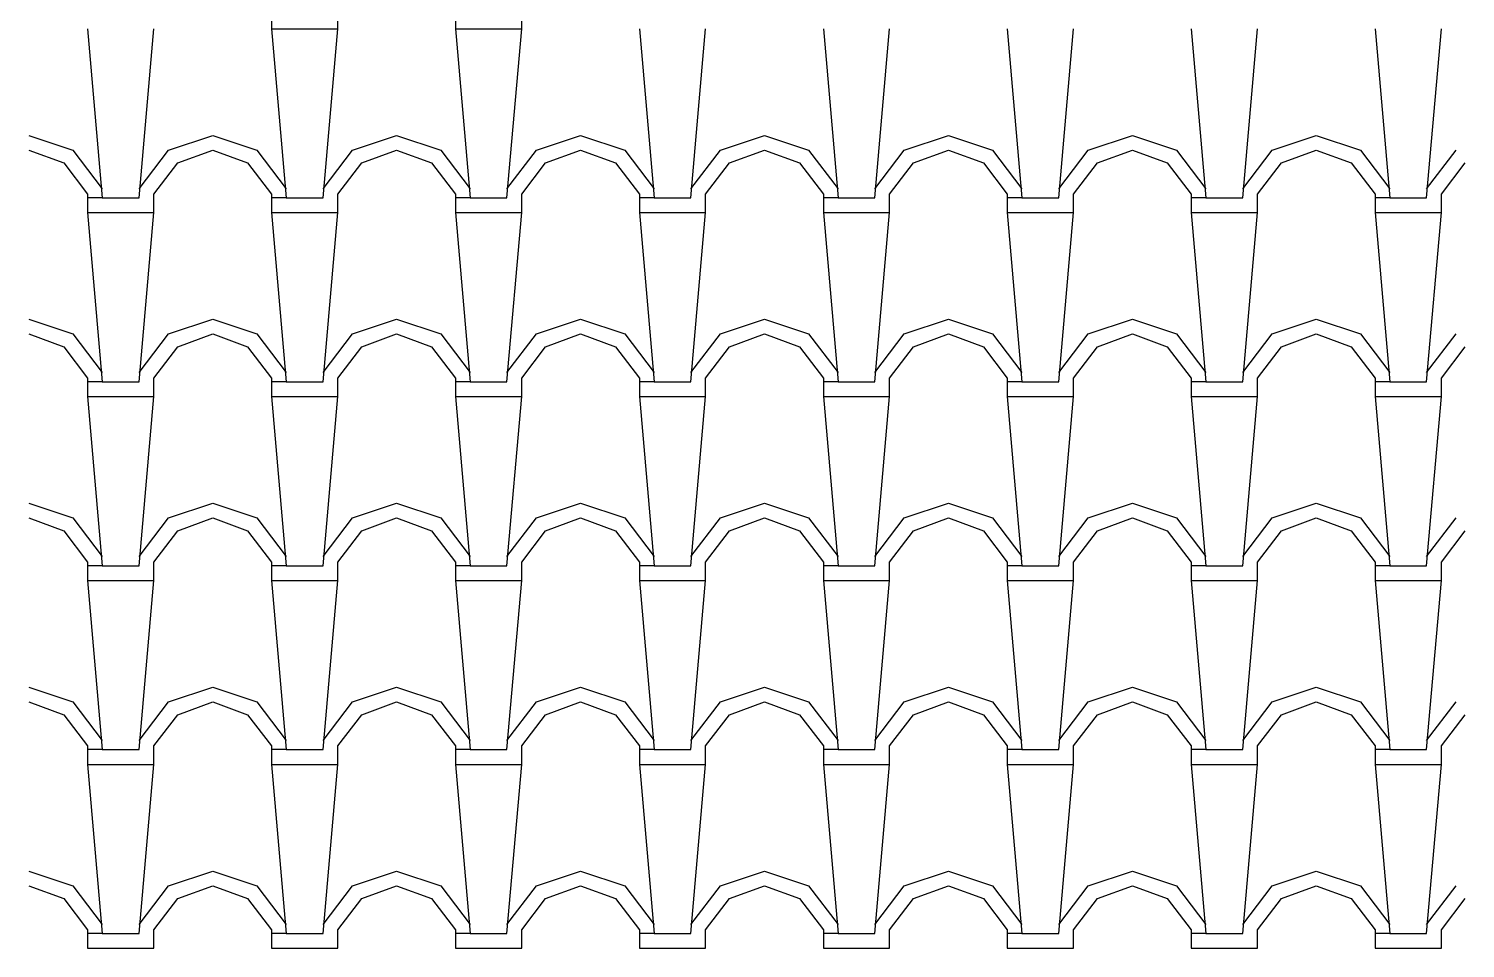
# Model space of a CAD drawing. Extents: x 143.46 to 149.12, y 337.31 to 340.42.
# Drawn here: x 147.164 to 149.116, y 337.314 to 338.564 of the extents above; entities that cross this region are included whole.
import ezdxf

# ---------------------------------------------------------------- set-up
doc = ezdxf.new("R2010")
doc.units = 0
doc.header["$LTSCALE"] = 0.03
doc.header["$MEASUREMENT"] = 0
doc.layers.add('TELHA', color=1, linetype='CONTINUOUS')

msp = doc.modelspace()

# ---------------------------------------------------------------- linework, layer by layer
at = {"layer": 'TELHA', "color": 1}
for p, q in [((147.4939, 338.5892), (147.4939, 338.5642)), ((147.5839, 338.5642), (147.5839, 338.5892)), ((147.7439, 338.5892), (147.7439, 338.5642)), ((147.8339, 338.5642), (147.8339, 338.5892)), ((147.2439, 338.5642), (147.2639, 338.3342)), ((147.3139, 338.3342), (147.3339, 338.5642)), ((147.4939, 338.5642), (147.5139, 338.3342)), ((147.4939, 338.5642), (147.5139, 338.5642)), ((147.4939, 338.5642), (147.5139, 338.3342)), ((147.5139, 338.5642), (147.5839, 338.5642)), ((147.5639, 338.3342), (147.5839, 338.5642)), ((147.5639, 338.3342), (147.5839, 338.5642)), ((147.7439, 338.5642), (147.7639, 338.3342)), ((147.7439, 338.5642), (147.7639, 338.5642)), ((147.7439, 338.5642), (147.7639, 338.3342)), ((147.7639, 338.5642), (147.8339, 338.5642)), ((147.8139, 338.3342), (147.8339, 338.5642)), ((147.8139, 338.3342), (147.8339, 338.5642)), ((147.9939, 338.5642), (148.0139, 338.3342)), ((148.0639, 338.3342), (148.0839, 338.5642)), ((148.2439, 338.5642), (148.2639, 338.3342)), ((148.3139, 338.3342), (148.3339, 338.5642)), ((148.4939, 338.5642), (148.5139, 338.3342)), ((148.5639, 338.3342), (148.5839, 338.5642)), ((148.7439, 338.5642), (148.7639, 338.3342)), ((148.8139, 338.3342), (148.8339, 338.5642)), ((148.9939, 338.5642), (149.0139, 338.3342)), ((149.0639, 338.3342), (149.0839, 338.5642)), ((147.1639, 338.4192), (147.2239, 338.3992)), ((147.3539, 338.3992), (147.4139, 338.4192)), ((147.4139, 338.4192), (147.4739, 338.3992)), ((147.6039, 338.3992), (147.6639, 338.4192)), ((147.6039, 338.3992), (147.6639, 338.4192)), ((147.6639, 338.4192), (147.7239, 338.3992)), ((147.6639, 338.4192), (147.7239, 338.3992)), ((147.8539, 338.3992), (147.9139, 338.4192)), ((147.9139, 338.4192), (147.9739, 338.3992)), ((147.9139, 338.4192), (147.9739, 338.3992)), ((148.1039, 338.3992), (148.1639, 338.4192)), ((148.1639, 338.4192), (148.2239, 338.3992)), ((148.3539, 338.3992), (148.4139, 338.4192)), ((148.4139, 338.4192), (148.4739, 338.3992)), ((148.6039, 338.3992), (148.6639, 338.4192)), ((148.6639, 338.4192), (148.7239, 338.3992)), ((148.8539, 338.3992), (148.9139, 338.4192)), ((148.9139, 338.4192), (148.9739, 338.3992)), ((147.1639, 338.3992), (147.2114, 338.3817)), ((147.2239, 338.3992), (147.2639, 338.3467)), ((147.3139, 338.3467), (147.3539, 338.3992)), ((147.3664, 338.3817), (147.4139, 338.3992)), ((147.4139, 338.3992), (147.4614, 338.3817)), ((147.4739, 338.3992), (147.5139, 338.3467)), ((147.4739, 338.3992), (147.5139, 338.3467)), ((147.5639, 338.3467), (147.6039, 338.3992)), ((147.5639, 338.3467), (147.6039, 338.3992)), ((147.6164, 338.3817), (147.6639, 338.3992)), ((147.6164, 338.3817), (147.6639, 338.3992)), ((147.6639, 338.3992), (147.7114, 338.3817)), ((147.6639, 338.3992), (147.7114, 338.3817)), ((147.7239, 338.3992), (147.7639, 338.3467)), ((147.7239, 338.3992), (147.7639, 338.3467)), ((147.8139, 338.3467), (147.8539, 338.3992)), ((147.8139, 338.3467), (147.8539, 338.3992)), ((147.8664, 338.3817), (147.9139, 338.3992)), ((147.9139, 338.3992), (147.9614, 338.3817)), ((147.9139, 338.3992), (147.9614, 338.3817)), ((147.9739, 338.3992), (148.0139, 338.3467)), ((148.0639, 338.3467), (148.1039, 338.3992)), ((148.1164, 338.3817), (148.1639, 338.3992)), ((148.1639, 338.3992), (148.2114, 338.3817)), ((148.2239, 338.3992), (148.2639, 338.3467)), ((148.3139, 338.3467), (148.3539, 338.3992)), ((148.3664, 338.3817), (148.4139, 338.3992)), ((148.4139, 338.3992), (148.4614, 338.3817)), ((148.4739, 338.3992), (148.5139, 338.3467)), ((148.5639, 338.3467), (148.6039, 338.3992)), ((148.6164, 338.3817), (148.6639, 338.3992)), ((148.6639, 338.3992), (148.7114, 338.3817)), ((148.7239, 338.3992), (148.7639, 338.3467)), ((148.8139, 338.3467), (148.8539, 338.3992)), ((148.8664, 338.3817), (148.9139, 338.3992)), ((148.9139, 338.3992), (148.9614, 338.3817)), ((148.9739, 338.3992), (149.0139, 338.3467)), ((149.0639, 338.3467), (149.1039, 338.3992)), ((147.2114, 338.3817), (147.2439, 338.3392)), ((147.3339, 338.3392), (147.3664, 338.3817)), ((147.4614, 338.3817), (147.4939, 338.3392)), ((147.4614, 338.3817), (147.4939, 338.3392)), ((147.5839, 338.3392), (147.6164, 338.3817)), ((147.5839, 338.3392), (147.6164, 338.3817)), ((147.7114, 338.3817), (147.7439, 338.3392)), ((147.7114, 338.3817), (147.7439, 338.3392)), ((147.8339, 338.3392), (147.8664, 338.3817)), ((147.8339, 338.3392), (147.8664, 338.3817)), ((147.9614, 338.3817), (147.9939, 338.3392)), ((148.0839, 338.3392), (148.1164, 338.3817)), ((148.2114, 338.3817), (148.2439, 338.3392)), ((148.3339, 338.3392), (148.3664, 338.3817)), ((148.4614, 338.3817), (148.4939, 338.3392)), ((148.5839, 338.3392), (148.6164, 338.3817)), ((148.7114, 338.3817), (148.7439, 338.3392)), ((148.8339, 338.3392), (148.8664, 338.3817)), ((148.9614, 338.3817), (148.9939, 338.3392)), ((149.0839, 338.3392), (149.1164, 338.3817)), ((147.2439, 338.3392), (147.2439, 338.3142)), ((147.2639, 338.3342), (147.2439, 338.3342)), ((147.2639, 338.3342), (147.3139, 338.3342)), ((147.3339, 338.3142), (147.3339, 338.3392)), ((147.4939, 338.3392), (147.4939, 338.3142)), ((147.4939, 338.3392), (147.4939, 338.3142)), ((147.4939, 338.3392), (147.4939, 338.3142)), ((147.5139, 338.3342), (147.4939, 338.3342)), ((147.5139, 338.3342), (147.4939, 338.3342)), ((147.5139, 338.3342), (147.4939, 338.3342)), ((147.5139, 338.3342), (147.5639, 338.3342)), ((147.5139, 338.3342), (147.5639, 338.3342)), ((147.5139, 338.3342), (147.5639, 338.3342)), ((147.5839, 338.3142), (147.5839, 338.3392)), ((147.5839, 338.3142), (147.5839, 338.3392)), ((147.5839, 338.3142), (147.5839, 338.3392)), ((147.7439, 338.3392), (147.7439, 338.3142)), ((147.7439, 338.3392), (147.7439, 338.3142)), ((147.7639, 338.3342), (147.7439, 338.3342)), ((147.7639, 338.3342), (147.7439, 338.3342)), ((147.7639, 338.3342), (147.8139, 338.3342)), ((147.7639, 338.3342), (147.8139, 338.3342)), ((147.8339, 338.3142), (147.8339, 338.3392)), ((147.8339, 338.3142), (147.8339, 338.3392)), ((147.9939, 338.3392), (147.9939, 338.3142)), ((148.0139, 338.3342), (147.9939, 338.3342)), ((148.0139, 338.3342), (148.0639, 338.3342)), ((148.0839, 338.3142), (148.0839, 338.3392)), ((148.2439, 338.3392), (148.2439, 338.3142)), ((148.2639, 338.3342), (148.2439, 338.3342)), ((148.2639, 338.3342), (148.3139, 338.3342)), ((148.3339, 338.3142), (148.3339, 338.3392)), ((148.4939, 338.3392), (148.4939, 338.3142)), ((148.5139, 338.3342), (148.4939, 338.3342)), ((148.5139, 338.3342), (148.5639, 338.3342)), ((148.5839, 338.3142), (148.5839, 338.3392)), ((148.7439, 338.3392), (148.7439, 338.3142)), ((148.7439, 338.3392), (148.7439, 338.3142)), ((148.7639, 338.3342), (148.7439, 338.3342)), ((148.7639, 338.3342), (148.7439, 338.3342)), ((148.7639, 338.3342), (148.8139, 338.3342)), ((148.7639, 338.3342), (148.8139, 338.3342)), ((148.8339, 338.3142), (148.8339, 338.3392)), ((148.8339, 338.3142), (148.8339, 338.3392)), ((148.9939, 338.3392), (148.9939, 338.3142)), ((149.0139, 338.3342), (148.9939, 338.3342)), ((149.0139, 338.3342), (149.0639, 338.3342)), ((149.0839, 338.3142), (149.0839, 338.3392)), ((147.2439, 338.3142), (147.2639, 338.0842)), ((147.2439, 338.3142), (147.2639, 338.3142)), ((147.2639, 338.3142), (147.3339, 338.3142)), ((147.3139, 338.0842), (147.3339, 338.3142)), ((147.4939, 338.3142), (147.5139, 338.0842)), ((147.4939, 338.3142), (147.5139, 338.0842)), ((147.4939, 338.3142), (147.5139, 338.0842)), ((147.4939, 338.3142), (147.5139, 338.3142)), ((147.4939, 338.3142), (147.5139, 338.3142)), ((147.4939, 338.3142), (147.5139, 338.3142)), ((147.5139, 338.3142), (147.5839, 338.3142)), ((147.5139, 338.3142), (147.5839, 338.3142)), ((147.5139, 338.3142), (147.5839, 338.3142)), ((147.5639, 338.0842), (147.5839, 338.3142)), ((147.5639, 338.0842), (147.5839, 338.3142)), ((147.5639, 338.0842), (147.5839, 338.3142)), ((147.7439, 338.3142), (147.7639, 338.0842)), ((147.7439, 338.3142), (147.7639, 338.0842)), ((147.7439, 338.3142), (147.7639, 338.3142)), ((147.7439, 338.3142), (147.7639, 338.3142)), ((147.7639, 338.3142), (147.8339, 338.3142)), ((147.7639, 338.3142), (147.8339, 338.3142)), ((147.8139, 338.0842), (147.8339, 338.3142)), ((147.8139, 338.0842), (147.8339, 338.3142)), ((147.9939, 338.3142), (148.0139, 338.0842)), ((147.9939, 338.3142), (148.0139, 338.3142)), ((148.0139, 338.3142), (148.0839, 338.3142)), ((148.0639, 338.0842), (148.0839, 338.3142)), ((148.2439, 338.3142), (148.2639, 338.0842)), ((148.2439, 338.3142), (148.2639, 338.3142)), ((148.2639, 338.3142), (148.3339, 338.3142)), ((148.3139, 338.0842), (148.3339, 338.3142)), ((148.4939, 338.3142), (148.5139, 338.0842)), ((148.4939, 338.3142), (148.5139, 338.3142)), ((148.5139, 338.3142), (148.5839, 338.3142)), ((148.5639, 338.0842), (148.5839, 338.3142)), ((148.7439, 338.3142), (148.7639, 338.0842)), ((148.7439, 338.3142), (148.7639, 338.0842)), ((148.7439, 338.3142), (148.7639, 338.3142)), ((148.7439, 338.3142), (148.7639, 338.3142)), ((148.7639, 338.3142), (148.8339, 338.3142)), ((148.7639, 338.3142), (148.8339, 338.3142)), ((148.8139, 338.0842), (148.8339, 338.3142)), ((148.8139, 338.0842), (148.8339, 338.3142)), ((148.9939, 338.3142), (149.0139, 338.0842)), ((148.9939, 338.3142), (149.0139, 338.3142)), ((149.0139, 338.3142), (149.0839, 338.3142)), ((149.0639, 338.0842), (149.0839, 338.3142)), ((147.1639, 338.1692), (147.2239, 338.1492)), ((147.1639, 338.1692), (147.2239, 338.1492)), ((147.1639, 338.1692), (147.2239, 338.1492)), ((147.3539, 338.1492), (147.4139, 338.1692)), ((147.3539, 338.1492), (147.4139, 338.1692)), ((147.3539, 338.1492), (147.4139, 338.1692)), ((147.3539, 338.1492), (147.4139, 338.1692)), ((147.4139, 338.1692), (147.4739, 338.1492)), ((147.4139, 338.1692), (147.4739, 338.1492)), ((147.4139, 338.1692), (147.4739, 338.1492)), ((147.4139, 338.1692), (147.4739, 338.1492)), ((147.6039, 338.1492), (147.6639, 338.1692)), ((147.6039, 338.1492), (147.6639, 338.1692)), ((147.6039, 338.1492), (147.6639, 338.1692)), ((147.6039, 338.1492), (147.6639, 338.1692)), ((147.6039, 338.1492), (147.6639, 338.1692)), ((147.6039, 338.1492), (147.6639, 338.1692)), ((147.6039, 338.1492), (147.6639, 338.1692)), ((147.6639, 338.1692), (147.7239, 338.1492)), ((147.6639, 338.1692), (147.7239, 338.1492)), ((147.6639, 338.1692), (147.7239, 338.1492)), ((147.6639, 338.1692), (147.7239, 338.1492)), ((147.6639, 338.1692), (147.7239, 338.1492)), ((147.8539, 338.1492), (147.9139, 338.1692)), ((147.8539, 338.1492), (147.9139, 338.1692)), ((147.8539, 338.1492), (147.9139, 338.1692)), ((147.9139, 338.1692), (147.9739, 338.1492)), ((147.9139, 338.1692), (147.9739, 338.1492)), ((147.9139, 338.1692), (147.9739, 338.1492)), ((147.9139, 338.1692), (147.9739, 338.1492)), ((147.9139, 338.1692), (147.9739, 338.1492)), ((147.9139, 338.1692), (147.9739, 338.1492)), ((148.1039, 338.1492), (148.1639, 338.1692)), ((148.1039, 338.1492), (148.1639, 338.1692)), ((148.1039, 338.1492), (148.1639, 338.1692)), ((148.1639, 338.1692), (148.2239, 338.1492)), ((148.1639, 338.1692), (148.2239, 338.1492)), ((148.1639, 338.1692), (148.2239, 338.1492)), ((148.3539, 338.1492), (148.4139, 338.1692)), ((148.3539, 338.1492), (148.4139, 338.1692)), ((148.3539, 338.1492), (148.4139, 338.1692)), ((148.4139, 338.1692), (148.4739, 338.1492)), ((148.4139, 338.1692), (148.4739, 338.1492)), ((148.4139, 338.1692), (148.4739, 338.1492)), ((148.6039, 338.1492), (148.6639, 338.1692)), ((148.6039, 338.1492), (148.6639, 338.1692)), ((148.6039, 338.1492), (148.6639, 338.1692)), ((148.6039, 338.1492), (148.6639, 338.1692)), ((148.6639, 338.1692), (148.7239, 338.1492)), ((148.6639, 338.1692), (148.7239, 338.1492)), ((148.6639, 338.1692), (148.7239, 338.1492)), ((148.6639, 338.1692), (148.7239, 338.1492)), ((148.8539, 338.1492), (148.9139, 338.1692)), ((148.8539, 338.1492), (148.9139, 338.1692)), ((148.8539, 338.1492), (148.9139, 338.1692)), ((148.8539, 338.1492), (148.9139, 338.1692)), ((148.9139, 338.1692), (148.9739, 338.1492)), ((148.9139, 338.1692), (148.9739, 338.1492)), ((147.1639, 338.1492), (147.2114, 338.1317)), ((147.1639, 338.1492), (147.2114, 338.1317)), ((147.1639, 338.1492), (147.2114, 338.1317)), ((147.2239, 338.1492), (147.2639, 338.0967)), ((147.2239, 338.1492), (147.2639, 338.0967)), ((147.2239, 338.1492), (147.2639, 338.0967)), ((147.3139, 338.0967), (147.3539, 338.1492)), ((147.3139, 338.0967), (147.3539, 338.1492)), ((147.3139, 338.0967), (147.3539, 338.1492)), ((147.3664, 338.1317), (147.4139, 338.1492)), ((147.3664, 338.1317), (147.4139, 338.1492)), ((147.3664, 338.1317), (147.4139, 338.1492)), ((147.3664, 338.1317), (147.4139, 338.1492)), ((147.4139, 338.1492), (147.4614, 338.1317)), ((147.4139, 338.1492), (147.4614, 338.1317)), ((147.4139, 338.1492), (147.4614, 338.1317)), ((147.4139, 338.1492), (147.4614, 338.1317)), ((147.4739, 338.1492), (147.5139, 338.0967)), ((147.4739, 338.1492), (147.5139, 338.0967)), ((147.4739, 338.1492), (147.5139, 338.0967)), ((147.4739, 338.1492), (147.5139, 338.0967)), ((147.4739, 338.1492), (147.5139, 338.0967)), ((147.4739, 338.1492), (147.5139, 338.0967)), ((147.4739, 338.1492), (147.5139, 338.0967)), ((147.5639, 338.0967), (147.6039, 338.1492)), ((147.5639, 338.0967), (147.6039, 338.1492)), ((147.5639, 338.0967), (147.6039, 338.1492)), ((147.5639, 338.0967), (147.6039, 338.1492)), ((147.5639, 338.0967), (147.6039, 338.1492)), ((147.5639, 338.0967), (147.6039, 338.1492)), ((147.5639, 338.0967), (147.6039, 338.1492)), ((147.6164, 338.1317), (147.6639, 338.1492)), ((147.6164, 338.1317), (147.6639, 338.1492)), ((147.6164, 338.1317), (147.6639, 338.1492)), ((147.6164, 338.1317), (147.6639, 338.1492)), ((147.6164, 338.1317), (147.6639, 338.1492)), ((147.6164, 338.1317), (147.6639, 338.1492)), ((147.6164, 338.1317), (147.6639, 338.1492)), ((147.6639, 338.1492), (147.7114, 338.1317)), ((147.6639, 338.1492), (147.7114, 338.1317)), ((147.6639, 338.1492), (147.7114, 338.1317)), ((147.6639, 338.1492), (147.7114, 338.1317)), ((147.6639, 338.1492), (147.7114, 338.1317)), ((147.7239, 338.1492), (147.7639, 338.0967)), ((147.7239, 338.1492), (147.7639, 338.0967)), ((147.7239, 338.1492), (147.7639, 338.0967)), ((147.7239, 338.1492), (147.7639, 338.0967)), ((147.7239, 338.1492), (147.7639, 338.0967)), ((147.8139, 338.0967), (147.8539, 338.1492)), ((147.8139, 338.0967), (147.8539, 338.1492)), ((147.8139, 338.0967), (147.8539, 338.1492)), ((147.8139, 338.0967), (147.8539, 338.1492)), ((147.8139, 338.0967), (147.8539, 338.1492)), ((147.8664, 338.1317), (147.9139, 338.1492)), ((147.8664, 338.1317), (147.9139, 338.1492)), ((147.8664, 338.1317), (147.9139, 338.1492)), ((147.9139, 338.1492), (147.9614, 338.1317)), ((147.9139, 338.1492), (147.9614, 338.1317)), ((147.9139, 338.1492), (147.9614, 338.1317)), ((147.9139, 338.1492), (147.9614, 338.1317)), ((147.9139, 338.1492), (147.9614, 338.1317)), ((147.9139, 338.1492), (147.9614, 338.1317)), ((147.9739, 338.1492), (148.0139, 338.0967)), ((147.9739, 338.1492), (148.0139, 338.0967)), ((147.9739, 338.1492), (148.0139, 338.0967)), ((148.0639, 338.0967), (148.1039, 338.1492)), ((148.0639, 338.0967), (148.1039, 338.1492)), ((148.0639, 338.0967), (148.1039, 338.1492)), ((148.1164, 338.1317), (148.1639, 338.1492)), ((148.1164, 338.1317), (148.1639, 338.1492)), ((148.1164, 338.1317), (148.1639, 338.1492)), ((148.1639, 338.1492), (148.2114, 338.1317)), ((148.1639, 338.1492), (148.2114, 338.1317)), ((148.1639, 338.1492), (148.2114, 338.1317)), ((148.2239, 338.1492), (148.2639, 338.0967)), ((148.2239, 338.1492), (148.2639, 338.0967)), ((148.2239, 338.1492), (148.2639, 338.0967)), ((148.3139, 338.0967), (148.3539, 338.1492)), ((148.3139, 338.0967), (148.3539, 338.1492)), ((148.3139, 338.0967), (148.3539, 338.1492)), ((148.3664, 338.1317), (148.4139, 338.1492)), ((148.3664, 338.1317), (148.4139, 338.1492)), ((148.3664, 338.1317), (148.4139, 338.1492)), ((148.4139, 338.1492), (148.4614, 338.1317)), ((148.4139, 338.1492), (148.4614, 338.1317)), ((148.4139, 338.1492), (148.4614, 338.1317)), ((148.4739, 338.1492), (148.5139, 338.0967)), ((148.4739, 338.1492), (148.5139, 338.0967)), ((148.4739, 338.1492), (148.5139, 338.0967)), ((148.5639, 338.0967), (148.6039, 338.1492)), ((148.5639, 338.0967), (148.6039, 338.1492)), ((148.5639, 338.0967), (148.6039, 338.1492)), ((148.6164, 338.1317), (148.6639, 338.1492)), ((148.6164, 338.1317), (148.6639, 338.1492)), ((148.6164, 338.1317), (148.6639, 338.1492)), ((148.6164, 338.1317), (148.6639, 338.1492)), ((148.6639, 338.1492), (148.7114, 338.1317)), ((148.6639, 338.1492), (148.7114, 338.1317)), ((148.6639, 338.1492), (148.7114, 338.1317)), ((148.6639, 338.1492), (148.7114, 338.1317)), ((148.7239, 338.1492), (148.7639, 338.0967)), ((148.7239, 338.1492), (148.7639, 338.0967)), ((148.7239, 338.1492), (148.7639, 338.0967)), ((148.7239, 338.1492), (148.7639, 338.0967)), ((148.8139, 338.0967), (148.8539, 338.1492)), ((148.8139, 338.0967), (148.8539, 338.1492)), ((148.8139, 338.0967), (148.8539, 338.1492)), ((148.8139, 338.0967), (148.8539, 338.1492)), ((148.8664, 338.1317), (148.9139, 338.1492)), ((148.8664, 338.1317), (148.9139, 338.1492)), ((148.8664, 338.1317), (148.9139, 338.1492)), ((148.8664, 338.1317), (148.9139, 338.1492)), ((148.9139, 338.1492), (148.9614, 338.1317)), ((148.9139, 338.1492), (148.9614, 338.1317)), ((148.9739, 338.1492), (149.0139, 338.0967)), ((148.9739, 338.1492), (149.0139, 338.0967)), ((149.0639, 338.0967), (149.1039, 338.1492)), ((149.0639, 338.0967), (149.1039, 338.1492)), ((147.2114, 338.1317), (147.2439, 338.0892)), ((147.2114, 338.1317), (147.2439, 338.0892)), ((147.2114, 338.1317), (147.2439, 338.0892)), ((147.3339, 338.0892), (147.3664, 338.1317)), ((147.3339, 338.0892), (147.3664, 338.1317)), ((147.3339, 338.0892), (147.3664, 338.1317)), ((147.4614, 338.1317), (147.4939, 338.0892)), ((147.4614, 338.1317), (147.4939, 338.0892)), ((147.4614, 338.1317), (147.4939, 338.0892)), ((147.4614, 338.1317), (147.4939, 338.0892)), ((147.4614, 338.1317), (147.4939, 338.0892)), ((147.4614, 338.1317), (147.4939, 338.0892)), ((147.4614, 338.1317), (147.4939, 338.0892)), ((147.5839, 338.0892), (147.6164, 338.1317)), ((147.5839, 338.0892), (147.6164, 338.1317)), ((147.5839, 338.0892), (147.6164, 338.1317)), ((147.5839, 338.0892), (147.6164, 338.1317)), ((147.5839, 338.0892), (147.6164, 338.1317)), ((147.5839, 338.0892), (147.6164, 338.1317)), ((147.5839, 338.0892), (147.6164, 338.1317)), ((147.7114, 338.1317), (147.7439, 338.0892)), ((147.7114, 338.1317), (147.7439, 338.0892)), ((147.7114, 338.1317), (147.7439, 338.0892)), ((147.7114, 338.1317), (147.7439, 338.0892)), ((147.7114, 338.1317), (147.7439, 338.0892)), ((147.8339, 338.0892), (147.8664, 338.1317)), ((147.8339, 338.0892), (147.8664, 338.1317)), ((147.8339, 338.0892), (147.8664, 338.1317)), ((147.8339, 338.0892), (147.8664, 338.1317)), ((147.8339, 338.0892), (147.8664, 338.1317)), ((147.9614, 338.1317), (147.9939, 338.0892)), ((147.9614, 338.1317), (147.9939, 338.0892)), ((147.9614, 338.1317), (147.9939, 338.0892)), ((148.0839, 338.0892), (148.1164, 338.1317)), ((148.0839, 338.0892), (148.1164, 338.1317)), ((148.0839, 338.0892), (148.1164, 338.1317)), ((148.2114, 338.1317), (148.2439, 338.0892)), ((148.2114, 338.1317), (148.2439, 338.0892)), ((148.2114, 338.1317), (148.2439, 338.0892)), ((148.3339, 338.0892), (148.3664, 338.1317)), ((148.3339, 338.0892), (148.3664, 338.1317)), ((148.3339, 338.0892), (148.3664, 338.1317)), ((148.4614, 338.1317), (148.4939, 338.0892)), ((148.4614, 338.1317), (148.4939, 338.0892)), ((148.4614, 338.1317), (148.4939, 338.0892)), ((148.5839, 338.0892), (148.6164, 338.1317)), ((148.5839, 338.0892), (148.6164, 338.1317)), ((148.5839, 338.0892), (148.6164, 338.1317)), ((148.7114, 338.1317), (148.7439, 338.0892)), ((148.7114, 338.1317), (148.7439, 338.0892)), ((148.7114, 338.1317), (148.7439, 338.0892)), ((148.7114, 338.1317), (148.7439, 338.0892)), ((148.8339, 338.0892), (148.8664, 338.1317)), ((148.8339, 338.0892), (148.8664, 338.1317)), ((148.8339, 338.0892), (148.8664, 338.1317)), ((148.8339, 338.0892), (148.8664, 338.1317)), ((148.9614, 338.1317), (148.9939, 338.0892)), ((148.9614, 338.1317), (148.9939, 338.0892)), ((149.0839, 338.0892), (149.1164, 338.1317)), ((149.0839, 338.0892), (149.1164, 338.1317)), ((147.2439, 338.0892), (147.2439, 338.0642)), ((147.2439, 338.0892), (147.2439, 338.0642)), ((147.2439, 338.0892), (147.2439, 338.0642)), ((147.2639, 338.0842), (147.2439, 338.0842)), ((147.2639, 338.0842), (147.2439, 338.0842)), ((147.2639, 338.0842), (147.2439, 338.0842)), ((147.2639, 338.0842), (147.3139, 338.0842)), ((147.2639, 338.0842), (147.3139, 338.0842)), ((147.2639, 338.0842), (147.3139, 338.0842)), ((147.3339, 338.0642), (147.3339, 338.0892)), ((147.3339, 338.0642), (147.3339, 338.0892)), ((147.3339, 338.0642), (147.3339, 338.0892)), ((147.4939, 338.0892), (147.4939, 338.0642)), ((147.4939, 338.0892), (147.4939, 338.0642)), ((147.4939, 338.0892), (147.4939, 338.0642)), ((147.4939, 338.0892), (147.4939, 338.0642)), ((147.4939, 338.0892), (147.4939, 338.0642)), ((147.4939, 338.0892), (147.4939, 338.0642)), ((147.4939, 338.0892), (147.4939, 338.0642)), ((147.5139, 338.0842), (147.4939, 338.0842)), ((147.5139, 338.0842), (147.4939, 338.0842)), ((147.5139, 338.0842), (147.4939, 338.0842)), ((147.5139, 338.0842), (147.4939, 338.0842)), ((147.5139, 338.0842), (147.4939, 338.0842)), ((147.5139, 338.0842), (147.4939, 338.0842)), ((147.5139, 338.0842), (147.4939, 338.0842)), ((147.5139, 338.0842), (147.5639, 338.0842)), ((147.5139, 338.0842), (147.5639, 338.0842)), ((147.5139, 338.0842), (147.5639, 338.0842)), ((147.5139, 338.0842), (147.5639, 338.0842)), ((147.5139, 338.0842), (147.5639, 338.0842)), ((147.5139, 338.0842), (147.5639, 338.0842)), ((147.5139, 338.0842), (147.5639, 338.0842)), ((147.5839, 338.0642), (147.5839, 338.0892)), ((147.5839, 338.0642), (147.5839, 338.0892)), ((147.5839, 338.0642), (147.5839, 338.0892)), ((147.5839, 338.0642), (147.5839, 338.0892)), ((147.5839, 338.0642), (147.5839, 338.0892)), ((147.5839, 338.0642), (147.5839, 338.0892)), ((147.5839, 338.0642), (147.5839, 338.0892)), ((147.7439, 338.0892), (147.7439, 338.0642)), ((147.7439, 338.0892), (147.7439, 338.0642)), ((147.7439, 338.0892), (147.7439, 338.0642)), ((147.7439, 338.0892), (147.7439, 338.0642)), ((147.7439, 338.0892), (147.7439, 338.0642)), ((147.7639, 338.0842), (147.7439, 338.0842)), ((147.7639, 338.0842), (147.7439, 338.0842)), ((147.7639, 338.0842), (147.7439, 338.0842)), ((147.7639, 338.0842), (147.7439, 338.0842)), ((147.7639, 338.0842), (147.7439, 338.0842)), ((147.7639, 338.0842), (147.8139, 338.0842)), ((147.7639, 338.0842), (147.8139, 338.0842)), ((147.7639, 338.0842), (147.8139, 338.0842)), ((147.7639, 338.0842), (147.8139, 338.0842)), ((147.7639, 338.0842), (147.8139, 338.0842)), ((147.8339, 338.0642), (147.8339, 338.0892)), ((147.8339, 338.0642), (147.8339, 338.0892)), ((147.8339, 338.0642), (147.8339, 338.0892)), ((147.8339, 338.0642), (147.8339, 338.0892)), ((147.8339, 338.0642), (147.8339, 338.0892)), ((147.9939, 338.0892), (147.9939, 338.0642)), ((147.9939, 338.0892), (147.9939, 338.0642)), ((147.9939, 338.0892), (147.9939, 338.0642)), ((148.0139, 338.0842), (147.9939, 338.0842)), ((148.0139, 338.0842), (147.9939, 338.0842)), ((148.0139, 338.0842), (147.9939, 338.0842)), ((148.0139, 338.0842), (148.0639, 338.0842)), ((148.0139, 338.0842), (148.0639, 338.0842)), ((148.0139, 338.0842), (148.0639, 338.0842)), ((148.0839, 338.0642), (148.0839, 338.0892)), ((148.0839, 338.0642), (148.0839, 338.0892)), ((148.0839, 338.0642), (148.0839, 338.0892)), ((148.2439, 338.0892), (148.2439, 338.0642)), ((148.2439, 338.0892), (148.2439, 338.0642)), ((148.2439, 338.0892), (148.2439, 338.0642)), ((148.2639, 338.0842), (148.2439, 338.0842)), ((148.2639, 338.0842), (148.2439, 338.0842)), ((148.2639, 338.0842), (148.2439, 338.0842)), ((148.2639, 338.0842), (148.3139, 338.0842)), ((148.2639, 338.0842), (148.3139, 338.0842)), ((148.2639, 338.0842), (148.3139, 338.0842)), ((148.3339, 338.0642), (148.3339, 338.0892)), ((148.3339, 338.0642), (148.3339, 338.0892)), ((148.3339, 338.0642), (148.3339, 338.0892)), ((148.4939, 338.0892), (148.4939, 338.0642)), ((148.4939, 338.0892), (148.4939, 338.0642)), ((148.4939, 338.0892), (148.4939, 338.0642)), ((148.5139, 338.0842), (148.4939, 338.0842)), ((148.5139, 338.0842), (148.4939, 338.0842)), ((148.5139, 338.0842), (148.4939, 338.0842)), ((148.5139, 338.0842), (148.5639, 338.0842)), ((148.5139, 338.0842), (148.5639, 338.0842)), ((148.5139, 338.0842), (148.5639, 338.0842)), ((148.5839, 338.0642), (148.5839, 338.0892)), ((148.5839, 338.0642), (148.5839, 338.0892)), ((148.5839, 338.0642), (148.5839, 338.0892)), ((148.7439, 338.0892), (148.7439, 338.0642)), ((148.7439, 338.0892), (148.7439, 338.0642)), ((148.7439, 338.0892), (148.7439, 338.0642)), ((148.7439, 338.0892), (148.7439, 338.0642)), ((148.7639, 338.0842), (148.7439, 338.0842)), ((148.7639, 338.0842), (148.7439, 338.0842)), ((148.7639, 338.0842), (148.7439, 338.0842)), ((148.7639, 338.0842), (148.7439, 338.0842)), ((148.7639, 338.0842), (148.8139, 338.0842)), ((148.7639, 338.0842), (148.8139, 338.0842)), ((148.7639, 338.0842), (148.8139, 338.0842)), ((148.7639, 338.0842), (148.8139, 338.0842)), ((148.8339, 338.0642), (148.8339, 338.0892)), ((148.8339, 338.0642), (148.8339, 338.0892)), ((148.8339, 338.0642), (148.8339, 338.0892)), ((148.8339, 338.0642), (148.8339, 338.0892)), ((148.9939, 338.0892), (148.9939, 338.0642)), ((148.9939, 338.0892), (148.9939, 338.0642)), ((149.0139, 338.0842), (148.9939, 338.0842)), ((149.0139, 338.0842), (148.9939, 338.0842)), ((149.0139, 338.0842), (149.0639, 338.0842)), ((149.0139, 338.0842), (149.0639, 338.0842)), ((149.0839, 338.0642), (149.0839, 338.0892)), ((149.0839, 338.0642), (149.0839, 338.0892)), ((147.2439, 338.0642), (147.2639, 338.0642)), ((147.2439, 338.0642), (147.2639, 338.0642)), ((147.2439, 338.0642), (147.2639, 337.8342)), ((147.2439, 338.0642), (147.2639, 337.8342)), ((147.2439, 338.0642), (147.2639, 338.0642)), ((147.2639, 338.0642), (147.3339, 338.0642)), ((147.2639, 338.0642), (147.3339, 338.0642)), ((147.2639, 338.0642), (147.3339, 338.0642)), ((147.3139, 337.8342), (147.3339, 338.0642)), ((147.3139, 337.8342), (147.3339, 338.0642)), ((147.4939, 338.0642), (147.5139, 338.0642)), ((147.4939, 338.0642), (147.5139, 338.0642)), ((147.4939, 338.0642), (147.5139, 337.8342)), ((147.4939, 338.0642), (147.5139, 337.8342)), ((147.4939, 338.0642), (147.5139, 338.0642)), ((147.4939, 338.0642), (147.5139, 338.0642)), ((147.4939, 338.0642), (147.5139, 338.0642)), ((147.4939, 338.0642), (147.5139, 337.8342)), ((147.4939, 338.0642), (147.5139, 337.8342)), ((147.4939, 338.0642), (147.5139, 338.0642)), ((147.4939, 338.0642), (147.5139, 338.0642)), ((147.5139, 338.0642), (147.5839, 338.0642)), ((147.5139, 338.0642), (147.5839, 338.0642)), ((147.5139, 338.0642), (147.5839, 338.0642)), ((147.5139, 338.0642), (147.5839, 338.0642)), ((147.5139, 338.0642), (147.5839, 338.0642)), ((147.5139, 338.0642), (147.5839, 338.0642)), ((147.5139, 338.0642), (147.5839, 338.0642)), ((147.5639, 337.8342), (147.5839, 338.0642)), ((147.5639, 337.8342), (147.5839, 338.0642)), ((147.5639, 337.8342), (147.5839, 338.0642)), ((147.5639, 337.8342), (147.5839, 338.0642)), ((147.7439, 338.0642), (147.7639, 338.0642)), ((147.7439, 338.0642), (147.7639, 337.8342)), ((147.7439, 338.0642), (147.7639, 337.8342)), ((147.7439, 338.0642), (147.7639, 338.0642)), ((147.7439, 338.0642), (147.7639, 338.0642)), ((147.7439, 338.0642), (147.7639, 337.8342)), ((147.7439, 338.0642), (147.7639, 337.8342)), ((147.7439, 338.0642), (147.7639, 338.0642)), ((147.7439, 338.0642), (147.7639, 338.0642)), ((147.7639, 338.0642), (147.8339, 338.0642)), ((147.7639, 338.0642), (147.8339, 338.0642)), ((147.7639, 338.0642), (147.8339, 338.0642)), ((147.7639, 338.0642), (147.8339, 338.0642)), ((147.7639, 338.0642), (147.8339, 338.0642)), ((147.8139, 337.8342), (147.8339, 338.0642)), ((147.8139, 337.8342), (147.8339, 338.0642)), ((147.8139, 337.8342), (147.8339, 338.0642)), ((147.8139, 337.8342), (147.8339, 338.0642)), ((147.9939, 338.0642), (148.0139, 338.0642)), ((147.9939, 338.0642), (148.0139, 337.8342)), ((147.9939, 338.0642), (148.0139, 337.8342)), ((147.9939, 338.0642), (148.0139, 338.0642)), ((147.9939, 338.0642), (148.0139, 338.0642)), ((148.0139, 338.0642), (148.0839, 338.0642)), ((148.0139, 338.0642), (148.0839, 338.0642)), ((148.0139, 338.0642), (148.0839, 338.0642)), ((148.0639, 337.8342), (148.0839, 338.0642)), ((148.0639, 337.8342), (148.0839, 338.0642)), ((148.2439, 338.0642), (148.2639, 338.0642)), ((148.2439, 338.0642), (148.2639, 337.8342)), ((148.2439, 338.0642), (148.2639, 337.8342)), ((148.2439, 338.0642), (148.2639, 338.0642)), ((148.2439, 338.0642), (148.2639, 338.0642)), ((148.2639, 338.0642), (148.3339, 338.0642)), ((148.2639, 338.0642), (148.3339, 338.0642)), ((148.2639, 338.0642), (148.3339, 338.0642)), ((148.3139, 337.8342), (148.3339, 338.0642)), ((148.3139, 337.8342), (148.3339, 338.0642)), ((148.4939, 338.0642), (148.5139, 338.0642)), ((148.4939, 338.0642), (148.5139, 337.8342)), ((148.4939, 338.0642), (148.5139, 337.8342)), ((148.4939, 338.0642), (148.5139, 338.0642)), ((148.4939, 338.0642), (148.5139, 338.0642)), ((148.5139, 338.0642), (148.5839, 338.0642)), ((148.5139, 338.0642), (148.5839, 338.0642)), ((148.5139, 338.0642), (148.5839, 338.0642)), ((148.5639, 337.8342), (148.5839, 338.0642)), ((148.5639, 337.8342), (148.5839, 338.0642)), ((148.7439, 338.0642), (148.7639, 338.0642)), ((148.7439, 338.0642), (148.7639, 338.0642)), ((148.7439, 338.0642), (148.7639, 337.8342)), ((148.7439, 338.0642), (148.7639, 337.8342)), ((148.7439, 338.0642), (148.7639, 338.0642)), ((148.7439, 338.0642), (148.7639, 338.0642)), ((148.7639, 338.0642), (148.8339, 338.0642)), ((148.7639, 338.0642), (148.8339, 338.0642)), ((148.7639, 338.0642), (148.8339, 338.0642)), ((148.7639, 338.0642), (148.8339, 338.0642)), ((148.8139, 337.8342), (148.8339, 338.0642)), ((148.8139, 337.8342), (148.8339, 338.0642)), ((148.9939, 338.0642), (149.0139, 338.0642)), ((148.9939, 338.0642), (149.0139, 337.8342)), ((148.9939, 338.0642), (149.0139, 337.8342)), ((148.9939, 338.0642), (149.0139, 338.0642)), ((149.0139, 338.0642), (149.0839, 338.0642)), ((149.0139, 338.0642), (149.0839, 338.0642)), ((149.0639, 337.8342), (149.0839, 338.0642)), ((149.0639, 337.8342), (149.0839, 338.0642)), ((147.1639, 337.9192), (147.2239, 337.8992)), ((147.3539, 337.8992), (147.4139, 337.9192)), ((147.4139, 337.9192), (147.4739, 337.8992)), ((147.6039, 337.8992), (147.6639, 337.9192)), ((147.6039, 337.8992), (147.6639, 337.9192)), ((147.6639, 337.9192), (147.7239, 337.8992)), ((147.6639, 337.9192), (147.7239, 337.8992)), ((147.8539, 337.8992), (147.9139, 337.9192)), ((147.9139, 337.9192), (147.9739, 337.8992)), ((147.9139, 337.9192), (147.9739, 337.8992)), ((148.1039, 337.8992), (148.1639, 337.9192)), ((148.1639, 337.9192), (148.2239, 337.8992)), ((148.3539, 337.8992), (148.4139, 337.9192)), ((148.4139, 337.9192), (148.4739, 337.8992)), ((148.6039, 337.8992), (148.6639, 337.9192)), ((148.6639, 337.9192), (148.7239, 337.8992)), ((148.8539, 337.8992), (148.9139, 337.9192)), ((148.9139, 337.9192), (148.9739, 337.8992)), ((147.1639, 337.8992), (147.2114, 337.8817)), ((147.2114, 337.8817), (147.2439, 337.8392)), ((147.2239, 337.8992), (147.2639, 337.8467)), ((147.3139, 337.8467), (147.3539, 337.8992)), ((147.3339, 337.8392), (147.3664, 337.8817)), ((147.3664, 337.8817), (147.4139, 337.8992)), ((147.4139, 337.8992), (147.4614, 337.8817)), ((147.4614, 337.8817), (147.4939, 337.8392)), ((147.4614, 337.8817), (147.4939, 337.8392)), ((147.4739, 337.8992), (147.5139, 337.8467)), ((147.4739, 337.8992), (147.5139, 337.8467)), ((147.5639, 337.8467), (147.6039, 337.8992)), ((147.5639, 337.8467), (147.6039, 337.8992)), ((147.5839, 337.8392), (147.6164, 337.8817)), ((147.5839, 337.8392), (147.6164, 337.8817)), ((147.6164, 337.8817), (147.6639, 337.8992)), ((147.6164, 337.8817), (147.6639, 337.8992)), ((147.6639, 337.8992), (147.7114, 337.8817)), ((147.6639, 337.8992), (147.7114, 337.8817)), ((147.7114, 337.8817), (147.7439, 337.8392)), ((147.7114, 337.8817), (147.7439, 337.8392)), ((147.7239, 337.8992), (147.7639, 337.8467)), ((147.7239, 337.8992), (147.7639, 337.8467)), ((147.8139, 337.8467), (147.8539, 337.8992)), ((147.8139, 337.8467), (147.8539, 337.8992)), ((147.8339, 337.8392), (147.8664, 337.8817)), ((147.8339, 337.8392), (147.8664, 337.8817)), ((147.8664, 337.8817), (147.9139, 337.8992)), ((147.9139, 337.8992), (147.9614, 337.8817)), ((147.9139, 337.8992), (147.9614, 337.8817)), ((147.9614, 337.8817), (147.9939, 337.8392)), ((147.9739, 337.8992), (148.0139, 337.8467)), ((148.0639, 337.8467), (148.1039, 337.8992)), ((148.0839, 337.8392), (148.1164, 337.8817)), ((148.1164, 337.8817), (148.1639, 337.8992)), ((148.1639, 337.8992), (148.2114, 337.8817)), ((148.2114, 337.8817), (148.2439, 337.8392)), ((148.2239, 337.8992), (148.2639, 337.8467)), ((148.3139, 337.8467), (148.3539, 337.8992)), ((148.3339, 337.8392), (148.3664, 337.8817)), ((148.3664, 337.8817), (148.4139, 337.8992)), ((148.4139, 337.8992), (148.4614, 337.8817)), ((148.4614, 337.8817), (148.4939, 337.8392)), ((148.4739, 337.8992), (148.5139, 337.8467)), ((148.5639, 337.8467), (148.6039, 337.8992)), ((148.5839, 337.8392), (148.6164, 337.8817)), ((148.6164, 337.8817), (148.6639, 337.8992)), ((148.6639, 337.8992), (148.7114, 337.8817)), ((148.7114, 337.8817), (148.7439, 337.8392)), ((148.7239, 337.8992), (148.7639, 337.8467)), ((148.8139, 337.8467), (148.8539, 337.8992)), ((148.8339, 337.8392), (148.8664, 337.8817)), ((148.8664, 337.8817), (148.9139, 337.8992)), ((148.9139, 337.8992), (148.9614, 337.8817)), ((148.9614, 337.8817), (148.9939, 337.8392)), ((148.9739, 337.8992), (149.0139, 337.8467)), ((149.0639, 337.8467), (149.1039, 337.8992)), ((149.0839, 337.8392), (149.1164, 337.8817)), ((147.2439, 337.8392), (147.2439, 337.8142)), ((147.2639, 337.8342), (147.2439, 337.8342)), ((147.2639, 337.8342), (147.3139, 337.8342)), ((147.3339, 337.8142), (147.3339, 337.8392)), ((147.4939, 337.8392), (147.4939, 337.8142)), ((147.4939, 337.8392), (147.4939, 337.8142)), ((147.5139, 337.8342), (147.4939, 337.8342)), ((147.5139, 337.8342), (147.4939, 337.8342)), ((147.5139, 337.8342), (147.5639, 337.8342)), ((147.5139, 337.8342), (147.5639, 337.8342)), ((147.5839, 337.8142), (147.5839, 337.8392)), ((147.5839, 337.8142), (147.5839, 337.8392)), ((147.7439, 337.8392), (147.7439, 337.8142)), ((147.7439, 337.8392), (147.7439, 337.8142)), ((147.7639, 337.8342), (147.7439, 337.8342)), ((147.7639, 337.8342), (147.7439, 337.8342)), ((147.7639, 337.8342), (147.8139, 337.8342)), ((147.7639, 337.8342), (147.8139, 337.8342)), ((147.8339, 337.8142), (147.8339, 337.8392)), ((147.8339, 337.8142), (147.8339, 337.8392)), ((147.9939, 337.8392), (147.9939, 337.8142)), ((148.0139, 337.8342), (147.9939, 337.8342)), ((148.0139, 337.8342), (148.0639, 337.8342)), ((148.0839, 337.8142), (148.0839, 337.8392)), ((148.2439, 337.8392), (148.2439, 337.8142)), ((148.2639, 337.8342), (148.2439, 337.8342)), ((148.2639, 337.8342), (148.3139, 337.8342)), ((148.3339, 337.8142), (148.3339, 337.8392)), ((148.4939, 337.8392), (148.4939, 337.8142)), ((148.5139, 337.8342), (148.4939, 337.8342)), ((148.5139, 337.8342), (148.5639, 337.8342)), ((148.5839, 337.8142), (148.5839, 337.8392)), ((148.7439, 337.8392), (148.7439, 337.8142)), ((148.7639, 337.8342), (148.7439, 337.8342)), ((148.7639, 337.8342), (148.8139, 337.8342)), ((148.8339, 337.8142), (148.8339, 337.8392)), ((148.9939, 337.8392), (148.9939, 337.8142)), ((149.0139, 337.8342), (148.9939, 337.8342)), ((149.0139, 337.8342), (149.0639, 337.8342)), ((149.0839, 337.8142), (149.0839, 337.8392)), ((147.2439, 337.8142), (147.2639, 337.8142)), ((147.2439, 337.8142), (147.2639, 337.5842)), ((147.2639, 337.8142), (147.3339, 337.8142)), ((147.3139, 337.5842), (147.3339, 337.8142)), ((147.4939, 337.8142), (147.5139, 337.8142)), ((147.4939, 337.8142), (147.5139, 337.5842)), ((147.4939, 337.8142), (147.5139, 337.5842)), ((147.4939, 337.8142), (147.5139, 337.8142)), ((147.5139, 337.8142), (147.5839, 337.8142)), ((147.5139, 337.8142), (147.5839, 337.8142)), ((147.5639, 337.5842), (147.5839, 337.8142)), ((147.5639, 337.5842), (147.5839, 337.8142)), ((147.7439, 337.8142), (147.7639, 337.8142)), ((147.7439, 337.8142), (147.7639, 337.5842)), ((147.7439, 337.8142), (147.7639, 337.5842)), ((147.7439, 337.8142), (147.7639, 337.8142)), ((147.7639, 337.8142), (147.8339, 337.8142)), ((147.7639, 337.8142), (147.8339, 337.8142)), ((147.8139, 337.5842), (147.8339, 337.8142)), ((147.8139, 337.5842), (147.8339, 337.8142)), ((147.9939, 337.8142), (148.0139, 337.5842)), ((147.9939, 337.8142), (148.0139, 337.8142)), ((148.0139, 337.8142), (148.0839, 337.8142)), ((148.0639, 337.5842), (148.0839, 337.8142)), ((148.2439, 337.8142), (148.2639, 337.5842)), ((148.2439, 337.8142), (148.2639, 337.8142)), ((148.2639, 337.8142), (148.3339, 337.8142)), ((148.3139, 337.5842), (148.3339, 337.8142)), ((148.4939, 337.8142), (148.5139, 337.5842)), ((148.4939, 337.8142), (148.5139, 337.8142)), ((148.5139, 337.8142), (148.5839, 337.8142)), ((148.5639, 337.5842), (148.5839, 337.8142)), ((148.7439, 337.8142), (148.7639, 337.5842)), ((148.7439, 337.8142), (148.7639, 337.8142)), ((148.7639, 337.8142), (148.8339, 337.8142)), ((148.8139, 337.5842), (148.8339, 337.8142)), ((148.9939, 337.8142), (149.0139, 337.5842)), ((148.9939, 337.8142), (149.0139, 337.8142)), ((149.0139, 337.8142), (149.0839, 337.8142)), ((149.0639, 337.5842), (149.0839, 337.8142)), ((147.1639, 337.6692), (147.2239, 337.6492)), ((147.3539, 337.6492), (147.4139, 337.6692)), ((147.4139, 337.6692), (147.4739, 337.6492)), ((147.6039, 337.6492), (147.6639, 337.6692)), ((147.6039, 337.6492), (147.6639, 337.6692)), ((147.6639, 337.6692), (147.7239, 337.6492)), ((147.6639, 337.6692), (147.7239, 337.6492)), ((147.8539, 337.6492), (147.9139, 337.6692)), ((147.9139, 337.6692), (147.9739, 337.6492)), ((147.9139, 337.6692), (147.9739, 337.6492)), ((148.1039, 337.6492), (148.1639, 337.6692)), ((148.1639, 337.6692), (148.2239, 337.6492)), ((148.3539, 337.6492), (148.4139, 337.6692)), ((148.4139, 337.6692), (148.4739, 337.6492)), ((148.6039, 337.6492), (148.6639, 337.6692)), ((148.6639, 337.6692), (148.7239, 337.6492)), ((148.8539, 337.6492), (148.9139, 337.6692)), ((148.9139, 337.6692), (148.9739, 337.6492)), ((147.1639, 337.6492), (147.2114, 337.6317)), ((147.2239, 337.6492), (147.2639, 337.5967)), ((147.3139, 337.5967), (147.3539, 337.6492)), ((147.3664, 337.6317), (147.4139, 337.6492)), ((147.4139, 337.6492), (147.4614, 337.6317)), ((147.4739, 337.6492), (147.5139, 337.5967)), ((147.4739, 337.6492), (147.5139, 337.5967)), ((147.5639, 337.5967), (147.6039, 337.6492)), ((147.5639, 337.5967), (147.6039, 337.6492)), ((147.6164, 337.6317), (147.6639, 337.6492)), ((147.6164, 337.6317), (147.6639, 337.6492)), ((147.6639, 337.6492), (147.7114, 337.6317)), ((147.6639, 337.6492), (147.7114, 337.6317)), ((147.7239, 337.6492), (147.7639, 337.5967)), ((147.7239, 337.6492), (147.7639, 337.5967)), ((147.8139, 337.5967), (147.8539, 337.6492)), ((147.8139, 337.5967), (147.8539, 337.6492)), ((147.8664, 337.6317), (147.9139, 337.6492)), ((147.9139, 337.6492), (147.9614, 337.6317)), ((147.9139, 337.6492), (147.9614, 337.6317)), ((147.9739, 337.6492), (148.0139, 337.5967)), ((148.0639, 337.5967), (148.1039, 337.6492)), ((148.1164, 337.6317), (148.1639, 337.6492)), ((148.1639, 337.6492), (148.2114, 337.6317)), ((148.2239, 337.6492), (148.2639, 337.5967)), ((148.3139, 337.5967), (148.3539, 337.6492)), ((148.3664, 337.6317), (148.4139, 337.6492)), ((148.4139, 337.6492), (148.4614, 337.6317)), ((148.4739, 337.6492), (148.5139, 337.5967)), ((148.5639, 337.5967), (148.6039, 337.6492)), ((148.6164, 337.6317), (148.6639, 337.6492)), ((148.6639, 337.6492), (148.7114, 337.6317)), ((148.7239, 337.6492), (148.7639, 337.5967)), ((148.8139, 337.5967), (148.8539, 337.6492)), ((148.8664, 337.6317), (148.9139, 337.6492)), ((148.9139, 337.6492), (148.9614, 337.6317)), ((148.9739, 337.6492), (149.0139, 337.5967)), ((149.0639, 337.5967), (149.1039, 337.6492)), ((147.2114, 337.6317), (147.2439, 337.5892)), ((147.3339, 337.5892), (147.3664, 337.6317)), ((147.4614, 337.6317), (147.4939, 337.5892)), ((147.4614, 337.6317), (147.4939, 337.5892)), ((147.5839, 337.5892), (147.6164, 337.6317)), ((147.5839, 337.5892), (147.6164, 337.6317)), ((147.7114, 337.6317), (147.7439, 337.5892)), ((147.7114, 337.6317), (147.7439, 337.5892)), ((147.8339, 337.5892), (147.8664, 337.6317)), ((147.8339, 337.5892), (147.8664, 337.6317)), ((147.9614, 337.6317), (147.9939, 337.5892)), ((148.0839, 337.5892), (148.1164, 337.6317)), ((148.2114, 337.6317), (148.2439, 337.5892)), ((148.3339, 337.5892), (148.3664, 337.6317)), ((148.4614, 337.6317), (148.4939, 337.5892)), ((148.5839, 337.5892), (148.6164, 337.6317)), ((148.7114, 337.6317), (148.7439, 337.5892)), ((148.8339, 337.5892), (148.8664, 337.6317)), ((148.9614, 337.6317), (148.9939, 337.5892)), ((149.0839, 337.5892), (149.1164, 337.6317)), ((147.2439, 337.5892), (147.2439, 337.5642)), ((147.3339, 337.5642), (147.3339, 337.5892)), ((147.4939, 337.5892), (147.4939, 337.5642)), ((147.4939, 337.5892), (147.4939, 337.5642)), ((147.4939, 337.5892), (147.4939, 337.5642)), ((147.5839, 337.5642), (147.5839, 337.5892)), ((147.5839, 337.5642), (147.5839, 337.5892)), ((147.5839, 337.5642), (147.5839, 337.5892)), ((147.7439, 337.5892), (147.7439, 337.5642)), ((147.7439, 337.5892), (147.7439, 337.5642)), ((147.8339, 337.5642), (147.8339, 337.5892)), ((147.8339, 337.5642), (147.8339, 337.5892)), ((147.9939, 337.5892), (147.9939, 337.5642)), ((148.0839, 337.5642), (148.0839, 337.5892)), ((148.2439, 337.5892), (148.2439, 337.5642)), ((148.3339, 337.5642), (148.3339, 337.5892)), ((148.4939, 337.5892), (148.4939, 337.5642)), ((148.5839, 337.5642), (148.5839, 337.5892)), ((148.7439, 337.5892), (148.7439, 337.5642)), ((148.7439, 337.5892), (148.7439, 337.5642)), ((148.8339, 337.5642), (148.8339, 337.5892)), ((148.8339, 337.5642), (148.8339, 337.5892)), ((148.9939, 337.5892), (148.9939, 337.5642)), ((149.0839, 337.5642), (149.0839, 337.5892)), ((147.2639, 337.5842), (147.2439, 337.5842)), ((147.2639, 337.5842), (147.3139, 337.5842)), ((147.5139, 337.5842), (147.4939, 337.5842)), ((147.5139, 337.5842), (147.4939, 337.5842)), ((147.5139, 337.5842), (147.4939, 337.5842)), ((147.5139, 337.5842), (147.5639, 337.5842)), ((147.5139, 337.5842), (147.5639, 337.5842)), ((147.5139, 337.5842), (147.5639, 337.5842)), ((147.7639, 337.5842), (147.7439, 337.5842)), ((147.7639, 337.5842), (147.7439, 337.5842)), ((147.7639, 337.5842), (147.8139, 337.5842)), ((147.7639, 337.5842), (147.8139, 337.5842)), ((148.0139, 337.5842), (147.9939, 337.5842)), ((148.0139, 337.5842), (148.0639, 337.5842)), ((148.2639, 337.5842), (148.2439, 337.5842)), ((148.2639, 337.5842), (148.3139, 337.5842)), ((148.5139, 337.5842), (148.4939, 337.5842)), ((148.5139, 337.5842), (148.5639, 337.5842)), ((148.7639, 337.5842), (148.7439, 337.5842)), ((148.7639, 337.5842), (148.7439, 337.5842)), ((148.7639, 337.5842), (148.8139, 337.5842)), ((148.7639, 337.5842), (148.8139, 337.5842)), ((149.0139, 337.5842), (148.9939, 337.5842)), ((149.0139, 337.5842), (149.0639, 337.5842)), ((147.2439, 337.5642), (147.2639, 337.5642)), ((147.2439, 337.5642), (147.2639, 337.3342)), ((147.2639, 337.5642), (147.3339, 337.5642)), ((147.3139, 337.3342), (147.3339, 337.5642)), ((147.4939, 337.5642), (147.5139, 337.5642)), ((147.4939, 337.5642), (147.5139, 337.3342)), ((147.4939, 337.5642), (147.5139, 337.5642)), ((147.4939, 337.5642), (147.5139, 337.3342)), ((147.4939, 337.5642), (147.5139, 337.5642)), ((147.4939, 337.5642), (147.5139, 337.3342)), ((147.5139, 337.5642), (147.5839, 337.5642)), ((147.5139, 337.5642), (147.5839, 337.5642)), ((147.5139, 337.5642), (147.5839, 337.5642)), ((147.5639, 337.3342), (147.5839, 337.5642)), ((147.5639, 337.3342), (147.5839, 337.5642)), ((147.5639, 337.3342), (147.5839, 337.5642)), ((147.7439, 337.5642), (147.7639, 337.5642)), ((147.7439, 337.5642), (147.7639, 337.3342)), ((147.7439, 337.5642), (147.7639, 337.5642)), ((147.7439, 337.5642), (147.7639, 337.3342)), ((147.7639, 337.5642), (147.8339, 337.5642)), ((147.7639, 337.5642), (147.8339, 337.5642)), ((147.8139, 337.3342), (147.8339, 337.5642)), ((147.8139, 337.3342), (147.8339, 337.5642)), ((147.9939, 337.5642), (148.0139, 337.3342)), ((147.9939, 337.5642), (148.0139, 337.5642)), ((148.0139, 337.5642), (148.0839, 337.5642)), ((148.0639, 337.3342), (148.0839, 337.5642)), ((148.2439, 337.5642), (148.2639, 337.3342)), ((148.2439, 337.5642), (148.2639, 337.5642)), ((148.2639, 337.5642), (148.3339, 337.5642)), ((148.3139, 337.3342), (148.3339, 337.5642)), ((148.4939, 337.5642), (148.5139, 337.3342)), ((148.4939, 337.5642), (148.5139, 337.5642)), ((148.5139, 337.5642), (148.5839, 337.5642)), ((148.5639, 337.3342), (148.5839, 337.5642)), ((148.7439, 337.5642), (148.7639, 337.3342)), ((148.7439, 337.5642), (148.7639, 337.5642)), ((148.7439, 337.5642), (148.7639, 337.3342)), ((148.7439, 337.5642), (148.7639, 337.5642)), ((148.7639, 337.5642), (148.8339, 337.5642)), ((148.7639, 337.5642), (148.8339, 337.5642)), ((148.8139, 337.3342), (148.8339, 337.5642)), ((148.8139, 337.3342), (148.8339, 337.5642)), ((148.9939, 337.5642), (149.0139, 337.3342)), ((148.9939, 337.5642), (149.0139, 337.5642)), ((149.0139, 337.5642), (149.0839, 337.5642)), ((149.0639, 337.3342), (149.0839, 337.5642)), ((147.1639, 337.4192), (147.2239, 337.3992)), ((147.3539, 337.3992), (147.4139, 337.4192)), ((147.3539, 337.3992), (147.4139, 337.4192)), ((147.4139, 337.4192), (147.4739, 337.3992)), ((147.4139, 337.4192), (147.4739, 337.3992)), ((147.6039, 337.3992), (147.6639, 337.4192)), ((147.6039, 337.3992), (147.6639, 337.4192)), ((147.6039, 337.3992), (147.6639, 337.4192)), ((147.6639, 337.4192), (147.7239, 337.3992)), ((147.6639, 337.4192), (147.7239, 337.3992)), ((147.8539, 337.3992), (147.9139, 337.4192)), ((147.9139, 337.4192), (147.9739, 337.3992)), ((147.9139, 337.4192), (147.9739, 337.3992)), ((148.1039, 337.3992), (148.1639, 337.4192)), ((148.1639, 337.4192), (148.2239, 337.3992)), ((148.3539, 337.3992), (148.4139, 337.4192)), ((148.4139, 337.4192), (148.4739, 337.3992)), ((148.6039, 337.3992), (148.6639, 337.4192)), ((148.6039, 337.3992), (148.6639, 337.4192)), ((148.6639, 337.4192), (148.7239, 337.3992)), ((148.6639, 337.4192), (148.7239, 337.3992)), ((148.8539, 337.3992), (148.9139, 337.4192)), ((148.8539, 337.3992), (148.9139, 337.4192)), ((148.9139, 337.4192), (148.9739, 337.3992)), ((147.1639, 337.3992), (147.2114, 337.3817)), ((147.2239, 337.3992), (147.2639, 337.3467)), ((147.3139, 337.3467), (147.3539, 337.3992)), ((147.3664, 337.3817), (147.4139, 337.3992)), ((147.3664, 337.3817), (147.4139, 337.3992)), ((147.4139, 337.3992), (147.4614, 337.3817)), ((147.4139, 337.3992), (147.4614, 337.3817)), ((147.4739, 337.3992), (147.5139, 337.3467)), ((147.4739, 337.3992), (147.5139, 337.3467)), ((147.4739, 337.3992), (147.5139, 337.3467)), ((147.5639, 337.3467), (147.6039, 337.3992)), ((147.5639, 337.3467), (147.6039, 337.3992)), ((147.5639, 337.3467), (147.6039, 337.3992)), ((147.6164, 337.3817), (147.6639, 337.3992)), ((147.6164, 337.3817), (147.6639, 337.3992)), ((147.6164, 337.3817), (147.6639, 337.3992)), ((147.6639, 337.3992), (147.7114, 337.3817)), ((147.6639, 337.3992), (147.7114, 337.3817)), ((147.7239, 337.3992), (147.7639, 337.3467)), ((147.7239, 337.3992), (147.7639, 337.3467)), ((147.8139, 337.3467), (147.8539, 337.3992)), ((147.8139, 337.3467), (147.8539, 337.3992)), ((147.8664, 337.3817), (147.9139, 337.3992)), ((147.9139, 337.3992), (147.9614, 337.3817)), ((147.9139, 337.3992), (147.9614, 337.3817)), ((147.9739, 337.3992), (148.0139, 337.3467)), ((148.0639, 337.3467), (148.1039, 337.3992)), ((148.1164, 337.3817), (148.1639, 337.3992)), ((148.1639, 337.3992), (148.2114, 337.3817)), ((148.2239, 337.3992), (148.2639, 337.3467)), ((148.3139, 337.3467), (148.3539, 337.3992)), ((148.3664, 337.3817), (148.4139, 337.3992)), ((148.4139, 337.3992), (148.4614, 337.3817)), ((148.4739, 337.3992), (148.5139, 337.3467)), ((148.5639, 337.3467), (148.6039, 337.3992)), ((148.6164, 337.3817), (148.6639, 337.3992)), ((148.6164, 337.3817), (148.6639, 337.3992)), ((148.6639, 337.3992), (148.7114, 337.3817)), ((148.6639, 337.3992), (148.7114, 337.3817)), ((148.7239, 337.3992), (148.7639, 337.3467)), ((148.7239, 337.3992), (148.7639, 337.3467)), ((148.8139, 337.3467), (148.8539, 337.3992)), ((148.8139, 337.3467), (148.8539, 337.3992)), ((148.8664, 337.3817), (148.9139, 337.3992)), ((148.8664, 337.3817), (148.9139, 337.3992)), ((148.9139, 337.3992), (148.9614, 337.3817)), ((148.9739, 337.3992), (149.0139, 337.3467)), ((149.0639, 337.3467), (149.1039, 337.3992)), ((147.2114, 337.3817), (147.2439, 337.3392)), ((147.3339, 337.3392), (147.3664, 337.3817)), ((147.4614, 337.3817), (147.4939, 337.3392)), ((147.4614, 337.3817), (147.4939, 337.3392)), ((147.4614, 337.3817), (147.4939, 337.3392)), ((147.5839, 337.3392), (147.6164, 337.3817)), ((147.5839, 337.3392), (147.6164, 337.3817)), ((147.5839, 337.3392), (147.6164, 337.3817)), ((147.7114, 337.3817), (147.7439, 337.3392)), ((147.7114, 337.3817), (147.7439, 337.3392)), ((147.8339, 337.3392), (147.8664, 337.3817)), ((147.8339, 337.3392), (147.8664, 337.3817)), ((147.9614, 337.3817), (147.9939, 337.3392)), ((148.0839, 337.3392), (148.1164, 337.3817)), ((148.2114, 337.3817), (148.2439, 337.3392)), ((148.3339, 337.3392), (148.3664, 337.3817)), ((148.4614, 337.3817), (148.4939, 337.3392)), ((148.5839, 337.3392), (148.6164, 337.3817)), ((148.7114, 337.3817), (148.7439, 337.3392)), ((148.7114, 337.3817), (148.7439, 337.3392)), ((148.8339, 337.3392), (148.8664, 337.3817)), ((148.8339, 337.3392), (148.8664, 337.3817)), ((148.9614, 337.3817), (148.9939, 337.3392)), ((149.0839, 337.3392), (149.1164, 337.3817)), ((147.2439, 337.3392), (147.2439, 337.3142)), ((147.3339, 337.3142), (147.3339, 337.3392)), ((147.4939, 337.3392), (147.4939, 337.3142)), ((147.4939, 337.3392), (147.4939, 337.3142)), ((147.4939, 337.3392), (147.4939, 337.3142)), ((147.5839, 337.3142), (147.5839, 337.3392)), ((147.5839, 337.3142), (147.5839, 337.3392)), ((147.5839, 337.3142), (147.5839, 337.3392)), ((147.7439, 337.3392), (147.7439, 337.3142)), ((147.7439, 337.3392), (147.7439, 337.3142)), ((147.8339, 337.3142), (147.8339, 337.3392)), ((147.8339, 337.3142), (147.8339, 337.3392)), ((147.9939, 337.3392), (147.9939, 337.3142)), ((148.0839, 337.3142), (148.0839, 337.3392)), ((148.2439, 337.3392), (148.2439, 337.3142)), ((148.3339, 337.3142), (148.3339, 337.3392)), ((148.4939, 337.3392), (148.4939, 337.3142)), ((148.5839, 337.3142), (148.5839, 337.3392)), ((148.7439, 337.3392), (148.7439, 337.3142)), ((148.7439, 337.3392), (148.7439, 337.3142)), ((148.8339, 337.3142), (148.8339, 337.3392)), ((148.8339, 337.3142), (148.8339, 337.3392)), ((148.9939, 337.3392), (148.9939, 337.3142)), ((149.0839, 337.3142), (149.0839, 337.3392)), ((147.2639, 337.3342), (147.2439, 337.3342)), ((147.2639, 337.3342), (147.3139, 337.3342)), ((147.5139, 337.3342), (147.4939, 337.3342)), ((147.5139, 337.3342), (147.4939, 337.3342)), ((147.5139, 337.3342), (147.4939, 337.3342)), ((147.5139, 337.3342), (147.5639, 337.3342)), ((147.5139, 337.3342), (147.5639, 337.3342)), ((147.5139, 337.3342), (147.5639, 337.3342)), ((147.7639, 337.3342), (147.7439, 337.3342)), ((147.7639, 337.3342), (147.7439, 337.3342)), ((147.7639, 337.3342), (147.8139, 337.3342)), ((147.7639, 337.3342), (147.8139, 337.3342)), ((148.0139, 337.3342), (147.9939, 337.3342)), ((148.0139, 337.3342), (148.0639, 337.3342)), ((148.2639, 337.3342), (148.2439, 337.3342)), ((148.2639, 337.3342), (148.3139, 337.3342)), ((148.5139, 337.3342), (148.4939, 337.3342)), ((148.5139, 337.3342), (148.5639, 337.3342)), ((148.7639, 337.3342), (148.7439, 337.3342)), ((148.7639, 337.3342), (148.7439, 337.3342)), ((148.7639, 337.3342), (148.8139, 337.3342)), ((148.7639, 337.3342), (148.8139, 337.3342)), ((149.0139, 337.3342), (148.9939, 337.3342)), ((149.0139, 337.3342), (149.0639, 337.3342)), ((147.2439, 337.3142), (147.2639, 337.3142)), ((147.2639, 337.3142), (147.3339, 337.3142)), ((147.4939, 337.3142), (147.5139, 337.3142)), ((147.4939, 337.3142), (147.5139, 337.3142)), ((147.4939, 337.3142), (147.5139, 337.3142)), ((147.5139, 337.3142), (147.5839, 337.3142)), ((147.5139, 337.3142), (147.5839, 337.3142)), ((147.5139, 337.3142), (147.5839, 337.3142)), ((147.7439, 337.3142), (147.7639, 337.3142)), ((147.7439, 337.3142), (147.7639, 337.3142)), ((147.7639, 337.3142), (147.8339, 337.3142)), ((147.7639, 337.3142), (147.8339, 337.3142)), ((147.9939, 337.3142), (148.0139, 337.3142)), ((148.0139, 337.3142), (148.0839, 337.3142)), ((148.2439, 337.3142), (148.2639, 337.3142)), ((148.2639, 337.3142), (148.3339, 337.3142)), ((148.4939, 337.3142), (148.5139, 337.3142)), ((148.5139, 337.3142), (148.5839, 337.3142)), ((148.7439, 337.3142), (148.7639, 337.3142)), ((148.7439, 337.3142), (148.7639, 337.3142)), ((148.7639, 337.3142), (148.8339, 337.3142)), ((148.7639, 337.3142), (148.8339, 337.3142)), ((148.9939, 337.3142), (149.0139, 337.3142)), ((149.0139, 337.3142), (149.0839, 337.3142))]:
    msp.add_line(p, q, dxfattribs=at)

doc.saveas('drawing.dxf')
